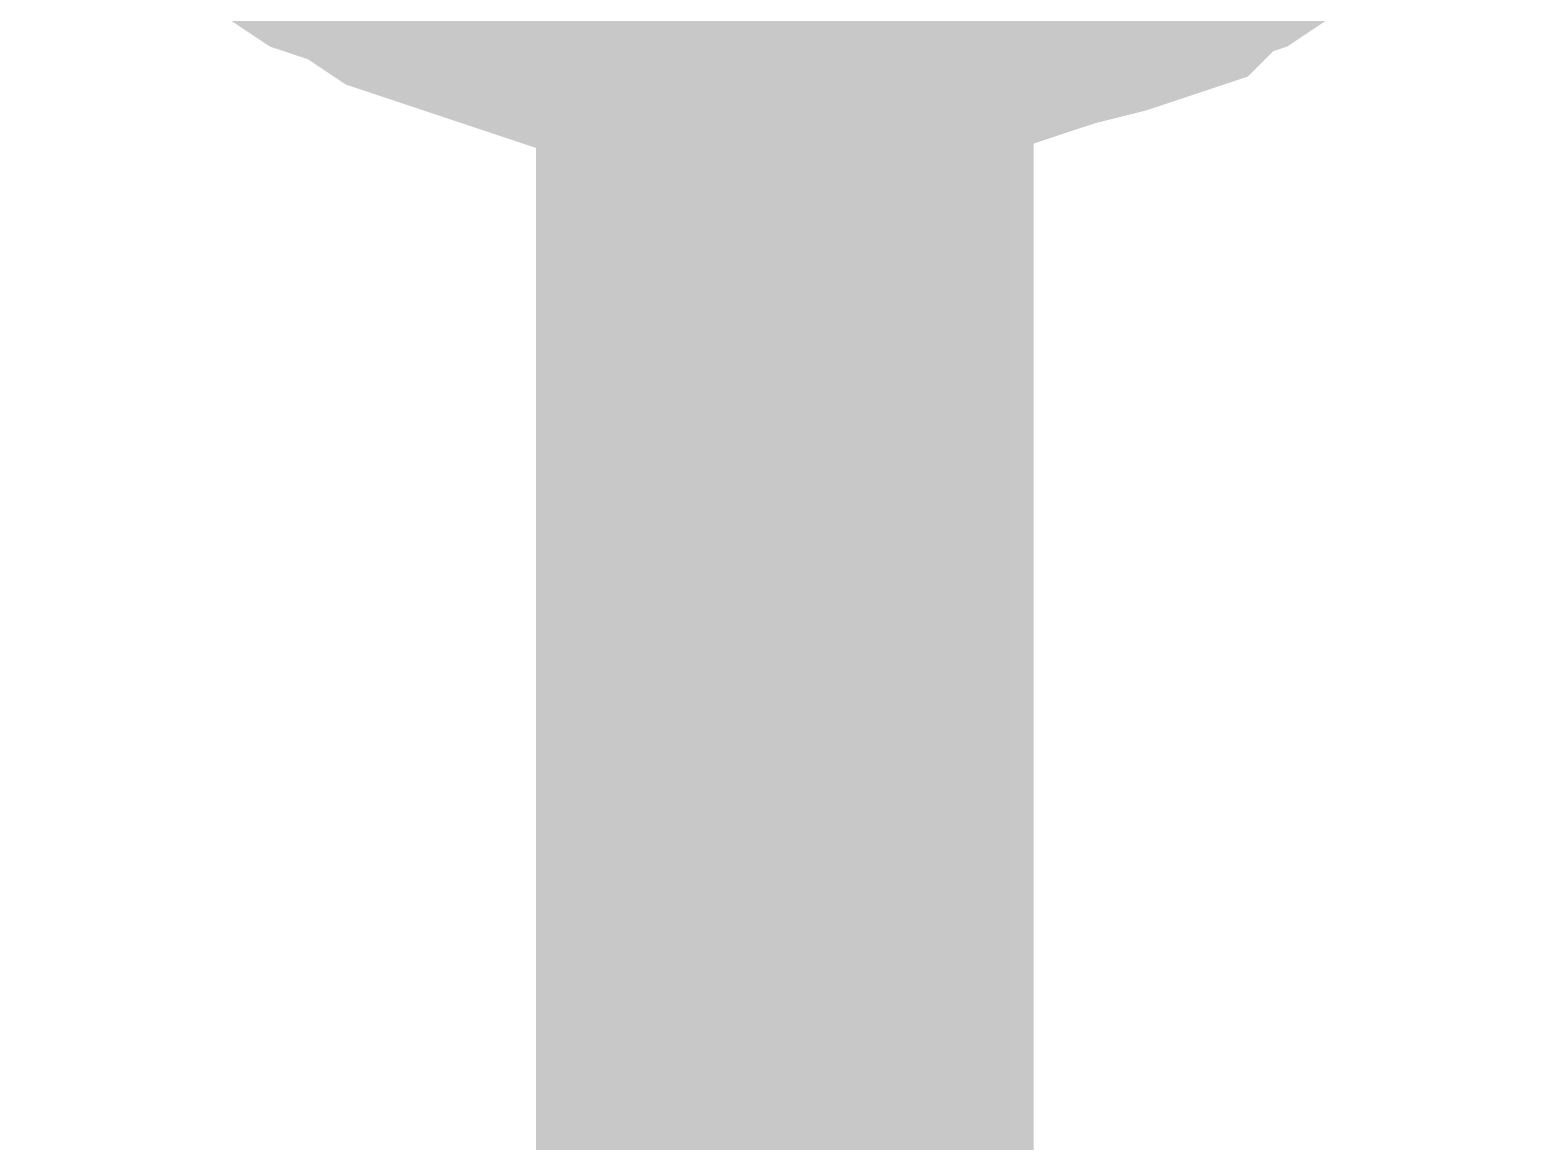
# Model space of a CAD drawing. Header units: inches. Extents: x -11.7 to 11.5, y 0 to 7.6.
# Drawn here: x 4.08282 to 4.11831, y 5.65099 to 5.67734 of the extents above; entities that cross this region are included whole.
import ezdxf

# ---------------------------------------------------------------- set-up
doc = ezdxf.new("R2010")
doc.units = ezdxf.units.IN
doc.header["$MEASUREMENT"] = 0
doc.layers.add('Sheet', color=255, linetype='Continuous')

msp = doc.modelspace()

# ---------------------------------------------------------------- linework, layer by layer
at = {"layer": 'Sheet'}
for points in [[(4.100715, 5.499858, 0.0118, 0.0118, 0), (4.100715, 5.7, 0.0118, 0.0118, 0)], [(4.100715, 5.679896, 0.0118, 0.0118, 0), (4.099815, 5.679896, 0.0118, 0.0118, 0), (4.098615, 5.679896, 0.0118, 0.0118, 0), (4.097715, 5.680196, 0.0118, 0.0118, 0), (4.096515, 5.680196, 0.0118, 0.0118, 0), (4.095615, 5.680496, 0.0118, 0.0118, 0), (4.094715, 5.680796, 0.0118, 0.0118, 0), (4.093815, 5.681096, 0.0118, 0.0118, 0), (4.092915, 5.681396, 0.0118, 0.0118, 0), (4.092015, 5.681996, 0.0118, 0.0118, 0), (4.091115, 5.682296, 0.0118, 0.0118, 0), (4.090215, 5.682896, 0.0118, 0.0118, 0), (4.089616, 5.683196, 0.0118, 0.0118, 0), (4.088716, 5.683797, 0.0118, 0.0118, 0)], [(4.100715, 5.679896, 0.0118, 0.0118, 0), (4.099815, 5.679896, 0.0118, 0.0118, 0), (4.098615, 5.679896, 0.0118, 0.0118, 0), (4.097715, 5.680196, 0.0118, 0.0118, 0), (4.096515, 5.680196, 0.0118, 0.0118, 0), (4.095615, 5.680496, 0.0118, 0.0118, 0), (4.094715, 5.680796, 0.0118, 0.0118, 0), (4.093815, 5.681096, 0.0118, 0.0118, 0), (4.092915, 5.681396, 0.0118, 0.0118, 0), (4.092015, 5.681996, 0.0118, 0.0118, 0), (4.091115, 5.682296, 0.0118, 0.0118, 0), (4.090215, 5.682896, 0.0118, 0.0118, 0), (4.089616, 5.683196, 0.0118, 0.0118, 0), (4.088716, 5.683797, 0.0118, 0.0118, 0)], [(4.100715, 5.679896, 0.0118, 0.0118, 0), (4.099815, 5.679896, 0.0118, 0.0118, 0), (4.098615, 5.679896, 0.0118, 0.0118, 0), (4.097715, 5.680196, 0.0118, 0.0118, 0), (4.096515, 5.680196, 0.0118, 0.0118, 0), (4.095615, 5.680496, 0.0118, 0.0118, 0), (4.094715, 5.680796, 0.0118, 0.0118, 0), (4.093815, 5.681096, 0.0118, 0.0118, 0), (4.092915, 5.681396, 0.0118, 0.0118, 0), (4.092015, 5.681996, 0.0118, 0.0118, 0), (4.091115, 5.682296, 0.0118, 0.0118, 0), (4.090215, 5.682896, 0.0118, 0.0118, 0), (4.089616, 5.683196, 0.0118, 0.0118, 0), (4.088716, 5.683797, 0.0118, 0.0118, 0)], [(4.100715, 5.679896, 0.0118, 0.0118, 0), (4.099815, 5.679896, 0.0118, 0.0118, 0), (4.098615, 5.679896, 0.0118, 0.0118, 0), (4.097715, 5.680196, 0.0118, 0.0118, 0), (4.096515, 5.680196, 0.0118, 0.0118, 0), (4.095615, 5.680496, 0.0118, 0.0118, 0), (4.094715, 5.680796, 0.0118, 0.0118, 0), (4.093815, 5.681096, 0.0118, 0.0118, 0), (4.092915, 5.681396, 0.0118, 0.0118, 0), (4.092015, 5.681996, 0.0118, 0.0118, 0), (4.091115, 5.682296, 0.0118, 0.0118, 0), (4.090215, 5.682896, 0.0118, 0.0118, 0), (4.089616, 5.683196, 0.0118, 0.0118, 0), (4.088716, 5.683797, 0.0118, 0.0118, 0)], [(4.100715, 5.679896, 0.0118, 0.0118, 0), (4.099815, 5.679896, 0.0118, 0.0118, 0), (4.098615, 5.679896, 0.0118, 0.0118, 0), (4.097715, 5.680196, 0.0118, 0.0118, 0), (4.096515, 5.680196, 0.0118, 0.0118, 0), (4.095615, 5.680496, 0.0118, 0.0118, 0), (4.094715, 5.680796, 0.0118, 0.0118, 0), (4.093815, 5.681096, 0.0118, 0.0118, 0), (4.092915, 5.681396, 0.0118, 0.0118, 0), (4.092015, 5.681996, 0.0118, 0.0118, 0), (4.091115, 5.682296, 0.0118, 0.0118, 0), (4.090215, 5.682896, 0.0118, 0.0118, 0), (4.089616, 5.683196, 0.0118, 0.0118, 0), (4.088716, 5.683797, 0.0118, 0.0118, 0)], [(4.100715, 5.679896, 0.0118, 0.0118, 0), (4.099815, 5.679896, 0.0118, 0.0118, 0), (4.098615, 5.679896, 0.0118, 0.0118, 0), (4.097715, 5.680196, 0.0118, 0.0118, 0), (4.096515, 5.680196, 0.0118, 0.0118, 0), (4.095615, 5.680496, 0.0118, 0.0118, 0), (4.094715, 5.680796, 0.0118, 0.0118, 0), (4.093815, 5.681096, 0.0118, 0.0118, 0), (4.092915, 5.681396, 0.0118, 0.0118, 0), (4.092015, 5.681996, 0.0118, 0.0118, 0), (4.091115, 5.682296, 0.0118, 0.0118, 0), (4.090215, 5.682896, 0.0118, 0.0118, 0), (4.089616, 5.683196, 0.0118, 0.0118, 0), (4.088716, 5.683797, 0.0118, 0.0118, 0)], [(4.100715, 5.679896, 0.0118, 0.0118, 0), (4.099815, 5.679896, 0.0118, 0.0118, 0), (4.098615, 5.679896, 0.0118, 0.0118, 0), (4.097715, 5.680196, 0.0118, 0.0118, 0), (4.096515, 5.680196, 0.0118, 0.0118, 0), (4.095615, 5.680496, 0.0118, 0.0118, 0), (4.094715, 5.680796, 0.0118, 0.0118, 0), (4.093815, 5.681096, 0.0118, 0.0118, 0), (4.092915, 5.681396, 0.0118, 0.0118, 0), (4.092015, 5.681996, 0.0118, 0.0118, 0), (4.091115, 5.682296, 0.0118, 0.0118, 0), (4.090215, 5.682896, 0.0118, 0.0118, 0), (4.089616, 5.683196, 0.0118, 0.0118, 0), (4.088716, 5.683797, 0.0118, 0.0118, 0)], [(4.112414, 5.683797, 0.0118, 0.0118, 0), (4.111814, 5.683196, 0.0118, 0.0118, 0), (4.110914, 5.682896, 0.0118, 0.0118, 0), (4.110014, 5.682296, 0.0118, 0.0118, 0), (4.109114, 5.681996, 0.0118, 0.0118, 0), (4.108514, 5.681396, 0.0118, 0.0118, 0), (4.107614, 5.681096, 0.0118, 0.0118, 0), (4.106414, 5.680796, 0.0118, 0.0118, 0), (4.105514, 5.680496, 0.0118, 0.0118, 0), (4.104614, 5.680196, 0.0118, 0.0118, 0), (4.103715, 5.680196, 0.0118, 0.0118, 0), (4.102815, 5.679896, 0.0118, 0.0118, 0), (4.101615, 5.679896, 0.0118, 0.0118, 0), (4.100715, 5.679896, 0.0118, 0.0118, 0)], [(4.112414, 5.683797, 0.0118, 0.0118, 0), (4.111814, 5.683196, 0.0118, 0.0118, 0), (4.110914, 5.682896, 0.0118, 0.0118, 0), (4.110014, 5.682296, 0.0118, 0.0118, 0), (4.109114, 5.681996, 0.0118, 0.0118, 0), (4.108514, 5.681396, 0.0118, 0.0118, 0), (4.107614, 5.681096, 0.0118, 0.0118, 0), (4.106414, 5.680796, 0.0118, 0.0118, 0), (4.105514, 5.680496, 0.0118, 0.0118, 0), (4.104614, 5.680196, 0.0118, 0.0118, 0), (4.103715, 5.680196, 0.0118, 0.0118, 0), (4.102815, 5.679896, 0.0118, 0.0118, 0), (4.101615, 5.679896, 0.0118, 0.0118, 0), (4.100715, 5.679896, 0.0118, 0.0118, 0)], [(4.112414, 5.683797, 0.0118, 0.0118, 0), (4.111814, 5.683196, 0.0118, 0.0118, 0), (4.110914, 5.682896, 0.0118, 0.0118, 0), (4.110014, 5.682296, 0.0118, 0.0118, 0), (4.109114, 5.681996, 0.0118, 0.0118, 0), (4.108514, 5.681396, 0.0118, 0.0118, 0), (4.107614, 5.681096, 0.0118, 0.0118, 0), (4.106414, 5.680796, 0.0118, 0.0118, 0), (4.105514, 5.680496, 0.0118, 0.0118, 0), (4.104614, 5.680196, 0.0118, 0.0118, 0), (4.103715, 5.680196, 0.0118, 0.0118, 0), (4.102815, 5.679896, 0.0118, 0.0118, 0), (4.101615, 5.679896, 0.0118, 0.0118, 0), (4.100715, 5.679896, 0.0118, 0.0118, 0)], [(4.112414, 5.683797, 0.0118, 0.0118, 0), (4.111814, 5.683196, 0.0118, 0.0118, 0), (4.110914, 5.682896, 0.0118, 0.0118, 0), (4.110014, 5.682296, 0.0118, 0.0118, 0), (4.109114, 5.681996, 0.0118, 0.0118, 0), (4.108514, 5.681396, 0.0118, 0.0118, 0), (4.107614, 5.681096, 0.0118, 0.0118, 0), (4.106414, 5.680796, 0.0118, 0.0118, 0), (4.105514, 5.680496, 0.0118, 0.0118, 0), (4.104614, 5.680196, 0.0118, 0.0118, 0), (4.103715, 5.680196, 0.0118, 0.0118, 0), (4.102815, 5.679896, 0.0118, 0.0118, 0), (4.101615, 5.679896, 0.0118, 0.0118, 0), (4.100715, 5.679896, 0.0118, 0.0118, 0)], [(4.112414, 5.683797, 0.0118, 0.0118, 0), (4.111814, 5.683196, 0.0118, 0.0118, 0), (4.110914, 5.682896, 0.0118, 0.0118, 0), (4.110014, 5.682296, 0.0118, 0.0118, 0), (4.109114, 5.681996, 0.0118, 0.0118, 0), (4.108514, 5.681396, 0.0118, 0.0118, 0), (4.107614, 5.681096, 0.0118, 0.0118, 0), (4.106414, 5.680796, 0.0118, 0.0118, 0), (4.105514, 5.680496, 0.0118, 0.0118, 0), (4.104614, 5.680196, 0.0118, 0.0118, 0), (4.103715, 5.680196, 0.0118, 0.0118, 0), (4.102815, 5.679896, 0.0118, 0.0118, 0), (4.101615, 5.679896, 0.0118, 0.0118, 0), (4.100715, 5.679896, 0.0118, 0.0118, 0)], [(4.112414, 5.683797, 0.0118, 0.0118, 0), (4.111814, 5.683196, 0.0118, 0.0118, 0), (4.110914, 5.682896, 0.0118, 0.0118, 0), (4.110014, 5.682296, 0.0118, 0.0118, 0), (4.109114, 5.681996, 0.0118, 0.0118, 0), (4.108514, 5.681396, 0.0118, 0.0118, 0), (4.107614, 5.681096, 0.0118, 0.0118, 0), (4.106414, 5.680796, 0.0118, 0.0118, 0), (4.105514, 5.680496, 0.0118, 0.0118, 0), (4.104614, 5.680196, 0.0118, 0.0118, 0), (4.103715, 5.680196, 0.0118, 0.0118, 0), (4.102815, 5.679896, 0.0118, 0.0118, 0), (4.101615, 5.679896, 0.0118, 0.0118, 0), (4.100715, 5.679896, 0.0118, 0.0118, 0)], [(4.112414, 5.683797, 0.0118, 0.0118, 0), (4.111814, 5.683196, 0.0118, 0.0118, 0), (4.110914, 5.682896, 0.0118, 0.0118, 0), (4.110014, 5.682296, 0.0118, 0.0118, 0), (4.109114, 5.681996, 0.0118, 0.0118, 0), (4.108514, 5.681396, 0.0118, 0.0118, 0), (4.107614, 5.681096, 0.0118, 0.0118, 0), (4.106414, 5.680796, 0.0118, 0.0118, 0), (4.105514, 5.680496, 0.0118, 0.0118, 0), (4.104614, 5.680196, 0.0118, 0.0118, 0), (4.103715, 5.680196, 0.0118, 0.0118, 0), (4.102815, 5.679896, 0.0118, 0.0118, 0), (4.101615, 5.679896, 0.0118, 0.0118, 0), (4.100715, 5.679896, 0.0118, 0.0118, 0)]]:
    msp.add_lwpolyline(points, format="xyseb", dxfattribs=at)

doc.saveas('drawing.dxf')
